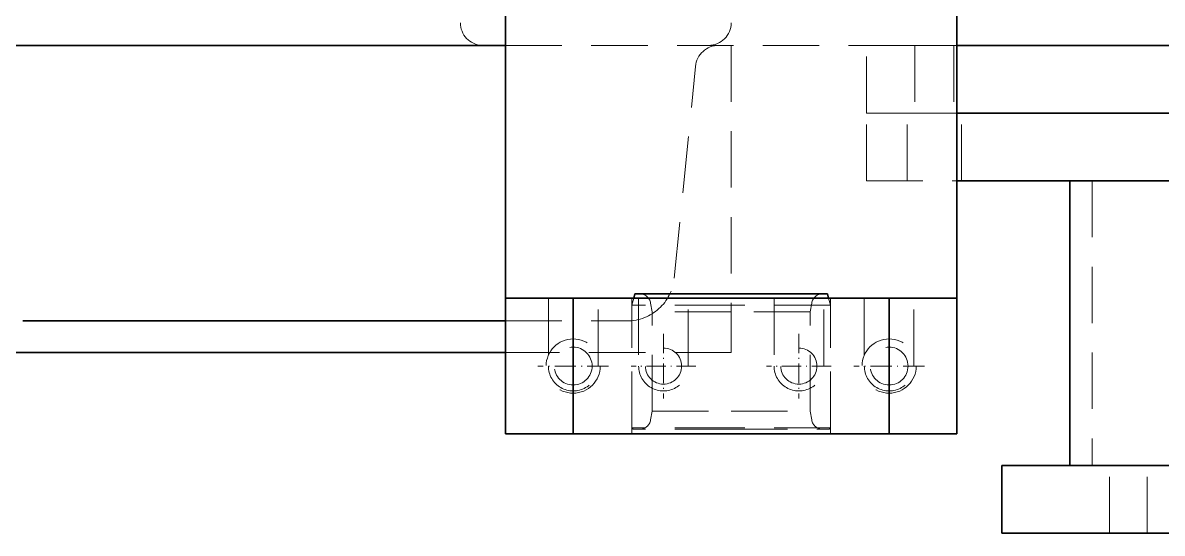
# Model space of a CAD drawing. Header units: millimetres. Extents: x -10155 to 20189, y -25550 to -22580.
# Drawn here: x -9013.2 to -8760.7, y -24906 to -24793.1 of the extents above; entities that cross this region are included whole.
import ezdxf

# ---------------------------------------------------------------- set-up
doc = ezdxf.new("R2010")
doc.units = ezdxf.units.MM
for name, pattern in [('CENTER-HOKUTO', [23, 20, -1, 1, -1]), ('DASHDOT', [18.5, 12, -3, 0.5, -3]), ('HIDDEN-HOKUTO', [3.8, 2.5, -1.3])]:
    doc.linetypes.add(name, pattern=pattern)
doc.layers.add('AM_7', color=2, linetype='CENTER-HOKUTO', lineweight=30)
doc.layers.add('AM_HID', color=1, linetype='HIDDEN-HOKUTO', lineweight=25)

msp = doc.modelspace()

# ---------------------------------------------------------------- linework, layer by layer
at = {"color": 7, "lineweight": 35}
for p, q in [((-8906.248, -24854.046), (-8906.248, -24724.046)), ((-8806.248, -24724.046), (-8806.248, -24854.046)), ((-9406.248, -24798.046), (-8906.248, -24798.046)), ((-8636.248, -24798.046), (-8806.248, -24798.046)), ((-8806.248, -24813.046), (-8636.248, -24813.046)), ((-8636.248, -24813.046), (-8806.248, -24813.046)), ((-8806.248, -24828.046), (-8636.248, -24828.046)), ((-8781.246, -24828.046), (-8781.246, -24891.046)), ((-8696.246, -24828.046), (-8766.246, -24828.046)), ((-8877.578, -24853.046), (-8856.248, -24853.046)), ((-8856.248, -24853.046), (-8834.917, -24853.046)), ((-8906.248, -24884.046), (-8906.248, -24854.046)), ((-8906.248, -24854.046), (-8906.248, -24884.046)), ((-8891.248, -24854.046), (-8821.248, -24854.046)), ((-8891.248, -24884.046), (-8891.248, -24854.046)), ((-8821.248, -24884.046), (-8821.248, -24854.046)), ((-8806.248, -24884.046), (-8806.248, -24854.046)), ((-9013.195, -24859.046), (-8906.248, -24859.046)), ((-8906.248, -24866.046), (-9036.248, -24866.046)), ((-8906.248, -24884.046), (-8806.248, -24884.046)), ((-8891.248, -24884.046), (-8821.248, -24884.046)), ((-8666.246, -24891.046), (-8796.246, -24891.046)), ((-8666.246, -24906.046), (-8796.246, -24906.046))]:
    msp.add_line(p, q, dxfattribs=at)
at = {"color": 7, "lineweight": 35, "ltscale": 0.109833}
msp.add_line((-8781.246, -24828.046), (-8776.852, -24828.046), dxfattribs=at)
at = {"color": 7, "lineweight": 35, "ltscale": 0.265167}
msp.add_line((-8776.852, -24828.046), (-8766.246, -24828.046), dxfattribs=at)
at = {"color": 7, "lineweight": 35, "ltscale": 0.025881}
for p, q in [((-8877.578, -24853.046), (-8877.846, -24854.046)), ((-8834.917, -24853.046), (-8834.649, -24854.046))]:
    msp.add_line(p, q, dxfattribs=at)
at = {"color": 7, "lineweight": 35, "ltscale": 0.375}
for p, q in [((-8891.248, -24854.046), (-8906.248, -24854.046)), ((-8821.248, -24854.046), (-8806.248, -24854.046)), ((-8891.248, -24884.046), (-8906.248, -24884.046)), ((-8806.248, -24884.046), (-8821.248, -24884.046)), ((-8796.246, -24891.046), (-8796.246, -24906.046))]:
    msp.add_line(p, q, dxfattribs=at)
at = {"color": 7, "lineweight": 35}
msp.add_arc((-8911.248, -24793.052), 5, 267.21237, 270, dxfattribs=at)
at = {"layer": 'AM_7', "color": 2, "linetype": 'DASHDOT', "lineweight": 13, "ltscale": 0.389999}
for p, q in [((-8891.248, -24861.246), (-8891.248, -24876.846)), ((-8821.248, -24861.246), (-8821.248, -24876.846))]:
    msp.add_line(p, q, dxfattribs=at)
at = {"layer": 'AM_7', "color": 2, "linetype": 'DASHDOT', "lineweight": 13, "ltscale": 0.3575}
for p, q in [((-8871.248, -24861.896), (-8871.248, -24876.196)), ((-8841.248, -24861.896), (-8841.248, -24876.196))]:
    msp.add_line(p, q, dxfattribs=at)
at = {"layer": 'AM_7', "color": 2, "linetype": 'DASHDOT', "lineweight": 13, "ltscale": 0.389996}
for p, q in [((-8883.447, -24869.046), (-8899.047, -24869.046)), ((-8813.447, -24869.046), (-8829.047, -24869.046))]:
    msp.add_line(p, q, dxfattribs=at)
at = {"layer": 'AM_7', "color": 2, "linetype": 'DASHDOT', "lineweight": 13, "ltscale": 0.357495}
for p, q in [((-8864.098, -24869.046), (-8878.397, -24869.046)), ((-8834.098, -24869.046), (-8848.397, -24869.046))]:
    msp.add_line(p, q, dxfattribs=at)
at = {"layer": 'AM_HID', "color": 1, "lineweight": 13, "ltscale": 5}
for p, q in [((-8906.248, -24798.046), (-8636.248, -24798.046)), ((-8858.992, -24798.046), (-8856.248, -24798.046)), ((-8856.248, -24798.046), (-8856.248, -24866.046)), ((-8806.248, -24798.046), (-8826.248, -24798.046)), ((-8826.248, -24813.046), (-8826.248, -24798.046)), ((-8815.585, -24798.046), (-8815.585, -24813.046)), ((-8815.585, -24798.046), (-8815.585, -24813.046)), ((-8815.585, -24798.046), (-8815.585, -24813.046)), ((-8815.585, -24798.046), (-8815.585, -24813.046)), ((-8806.909, -24798.046), (-8806.909, -24813.046)), ((-8806.909, -24798.046), (-8806.909, -24813.046)), ((-8806.909, -24798.046), (-8806.909, -24813.046)), ((-8806.909, -24798.046), (-8806.909, -24813.046)), ((-8868.852, -24849.591), (-8864.166, -24802.729)), ((-8826.248, -24813.046), (-8806.248, -24813.046)), ((-8806.248, -24813.046), (-8826.248, -24813.046)), ((-8826.248, -24828.046), (-8826.248, -24813.046)), ((-8817.248, -24828.046), (-8817.248, -24813.046)), ((-8817.248, -24828.046), (-8817.248, -24813.046)), ((-8805.248, -24828.046), (-8805.248, -24813.046)), ((-8805.248, -24828.046), (-8805.248, -24813.046)), ((-8826.248, -24828.046), (-8806.248, -24828.046)), ((-8776.246, -24828.046), (-8776.246, -24891.046)), ((-8896.748, -24854.046), (-8906.248, -24854.046)), ((-8896.748, -24854.046), (-8896.748, -24869.046)), ((-8876.748, -24854.046), (-8885.748, -24854.046)), ((-8885.748, -24869.046), (-8885.748, -24854.046)), ((-8878.248, -24884.046), (-8878.248, -24854.046)), ((-8877.846, -24854.046), (-8878.248, -24855.546)), ((-8856.248, -24855.546), (-8878.248, -24855.546)), ((-8856.248, -24855.546), (-8878.248, -24855.546)), ((-8878.248, -24882.746), (-8878.248, -24855.546)), ((-8876.748, -24854.046), (-8876.748, -24869.046)), ((-8873.748, -24857.046), (-8874.088, -24855.112)), ((-8846.748, -24854.046), (-8865.748, -24854.046)), ((-8865.748, -24869.046), (-8865.748, -24854.046)), ((-8834.248, -24855.546), (-8856.248, -24855.546)), ((-8834.248, -24855.546), (-8856.248, -24855.546)), ((-8846.748, -24854.046), (-8846.748, -24869.046)), ((-8838.748, -24857.046), (-8838.406, -24855.112)), ((-8826.748, -24854.046), (-8835.748, -24854.046)), ((-8835.748, -24869.046), (-8835.748, -24854.046)), ((-8834.649, -24854.046), (-8834.248, -24855.546)), ((-8834.248, -24884.046), (-8834.248, -24854.046)), ((-8834.248, -24882.746), (-8834.248, -24855.546)), ((-8826.748, -24854.046), (-8826.748, -24869.046)), ((-8806.248, -24854.046), (-8815.748, -24854.046)), ((-8815.748, -24869.046), (-8815.748, -24854.046)), ((-8806.248, -24884.046), (-8806.248, -24854.046)), ((-8856.248, -24857.046), (-8873.748, -24857.046)), ((-8856.248, -24857.046), (-8873.748, -24857.046)), ((-8873.748, -24879.046), (-8873.748, -24857.046)), ((-8838.748, -24857.046), (-8856.248, -24857.046)), ((-8838.748, -24857.046), (-8856.248, -24857.046)), ((-8838.748, -24879.046), (-8838.748, -24857.046)), ((-8906.248, -24859.046), (-8879.3, -24859.046)), ((-8856.248, -24866.046), (-8906.248, -24866.046)), ((-8873.748, -24879.046), (-8874.088, -24880.98)), ((-8873.748, -24879.046), (-8856.248, -24879.046)), ((-8873.748, -24879.046), (-8856.248, -24879.046)), ((-8856.248, -24879.046), (-8838.748, -24879.046)), ((-8856.248, -24879.046), (-8838.748, -24879.046)), ((-8838.748, -24879.046), (-8838.406, -24880.98)), ((-8877.947, -24883.046), (-8878.248, -24882.746)), ((-8856.248, -24882.746), (-8878.248, -24882.746)), ((-8856.248, -24882.746), (-8878.248, -24882.746)), ((-8856.248, -24883.046), (-8877.947, -24883.046)), ((-8834.248, -24882.746), (-8856.248, -24882.746)), ((-8834.248, -24882.746), (-8856.248, -24882.746)), ((-8856.248, -24883.046), (-8834.547, -24883.046)), ((-8834.547, -24883.046), (-8834.248, -24882.746)), ((-8781.246, -24891.046), (-8776.852, -24891.046)), ((-8776.852, -24891.046), (-8766.246, -24891.046)), ((-8772.434, -24906.046), (-8772.434, -24891.046)), ((-8772.434, -24906.046), (-8772.434, -24891.046)), ((-8696.246, -24891.046), (-8766.246, -24891.046)), ((-8764.058, -24906.046), (-8764.058, -24891.046)), ((-8764.058, -24906.046), (-8764.058, -24891.046))]:
    msp.add_line(p, q, dxfattribs=at)
for centre, radius in [((-8891.248, -24869.046), 6), ((-8821.248, -24869.046), 6), ((-8891.248, -24869.046), 4.188), ((-8871.248, -24869.046), 4), ((-8841.248, -24869.046), 4), ((-8821.248, -24869.046), 4.188)]:
    msp.add_circle(centre, radius, dxfattribs=at)
for centre, radius, start, end in [((-8911.248, -24793.052), 5, 179.99999, 267.21237), ((-8861.248, -24793.052), 5, 270, 360), ((-8858.992, -24803.246), 5.2, 90, 174.28941), ((-8879.3, -24848.546), 10.5, 270, 354.2894), ((-8876.55, -24855.546), 2.5, 10, 90), ((-8835.944, -24855.546), 2.5, 90, 169.99999), ((-8891.248, -24869.046), 5.5, 179.99999, 0), ((-8871.248, -24869.046), 5.5, 179.99999, 0), ((-8871.248, -24869.046), 4, 321.13669, 331.35209), ((-8841.248, -24869.046), 5.5, 179.99999, 0), ((-8841.248, -24869.046), 4, 321.13669, 331.35209), ((-8821.248, -24869.046), 5.5, 179.99999, 0), ((-8876.55, -24880.546), 2.5, 270, 350), ((-8835.944, -24880.546), 2.5, 189.99999, 270)]:
    msp.add_arc(centre, radius, start, end, dxfattribs=at)

doc.saveas('drawing.dxf')
